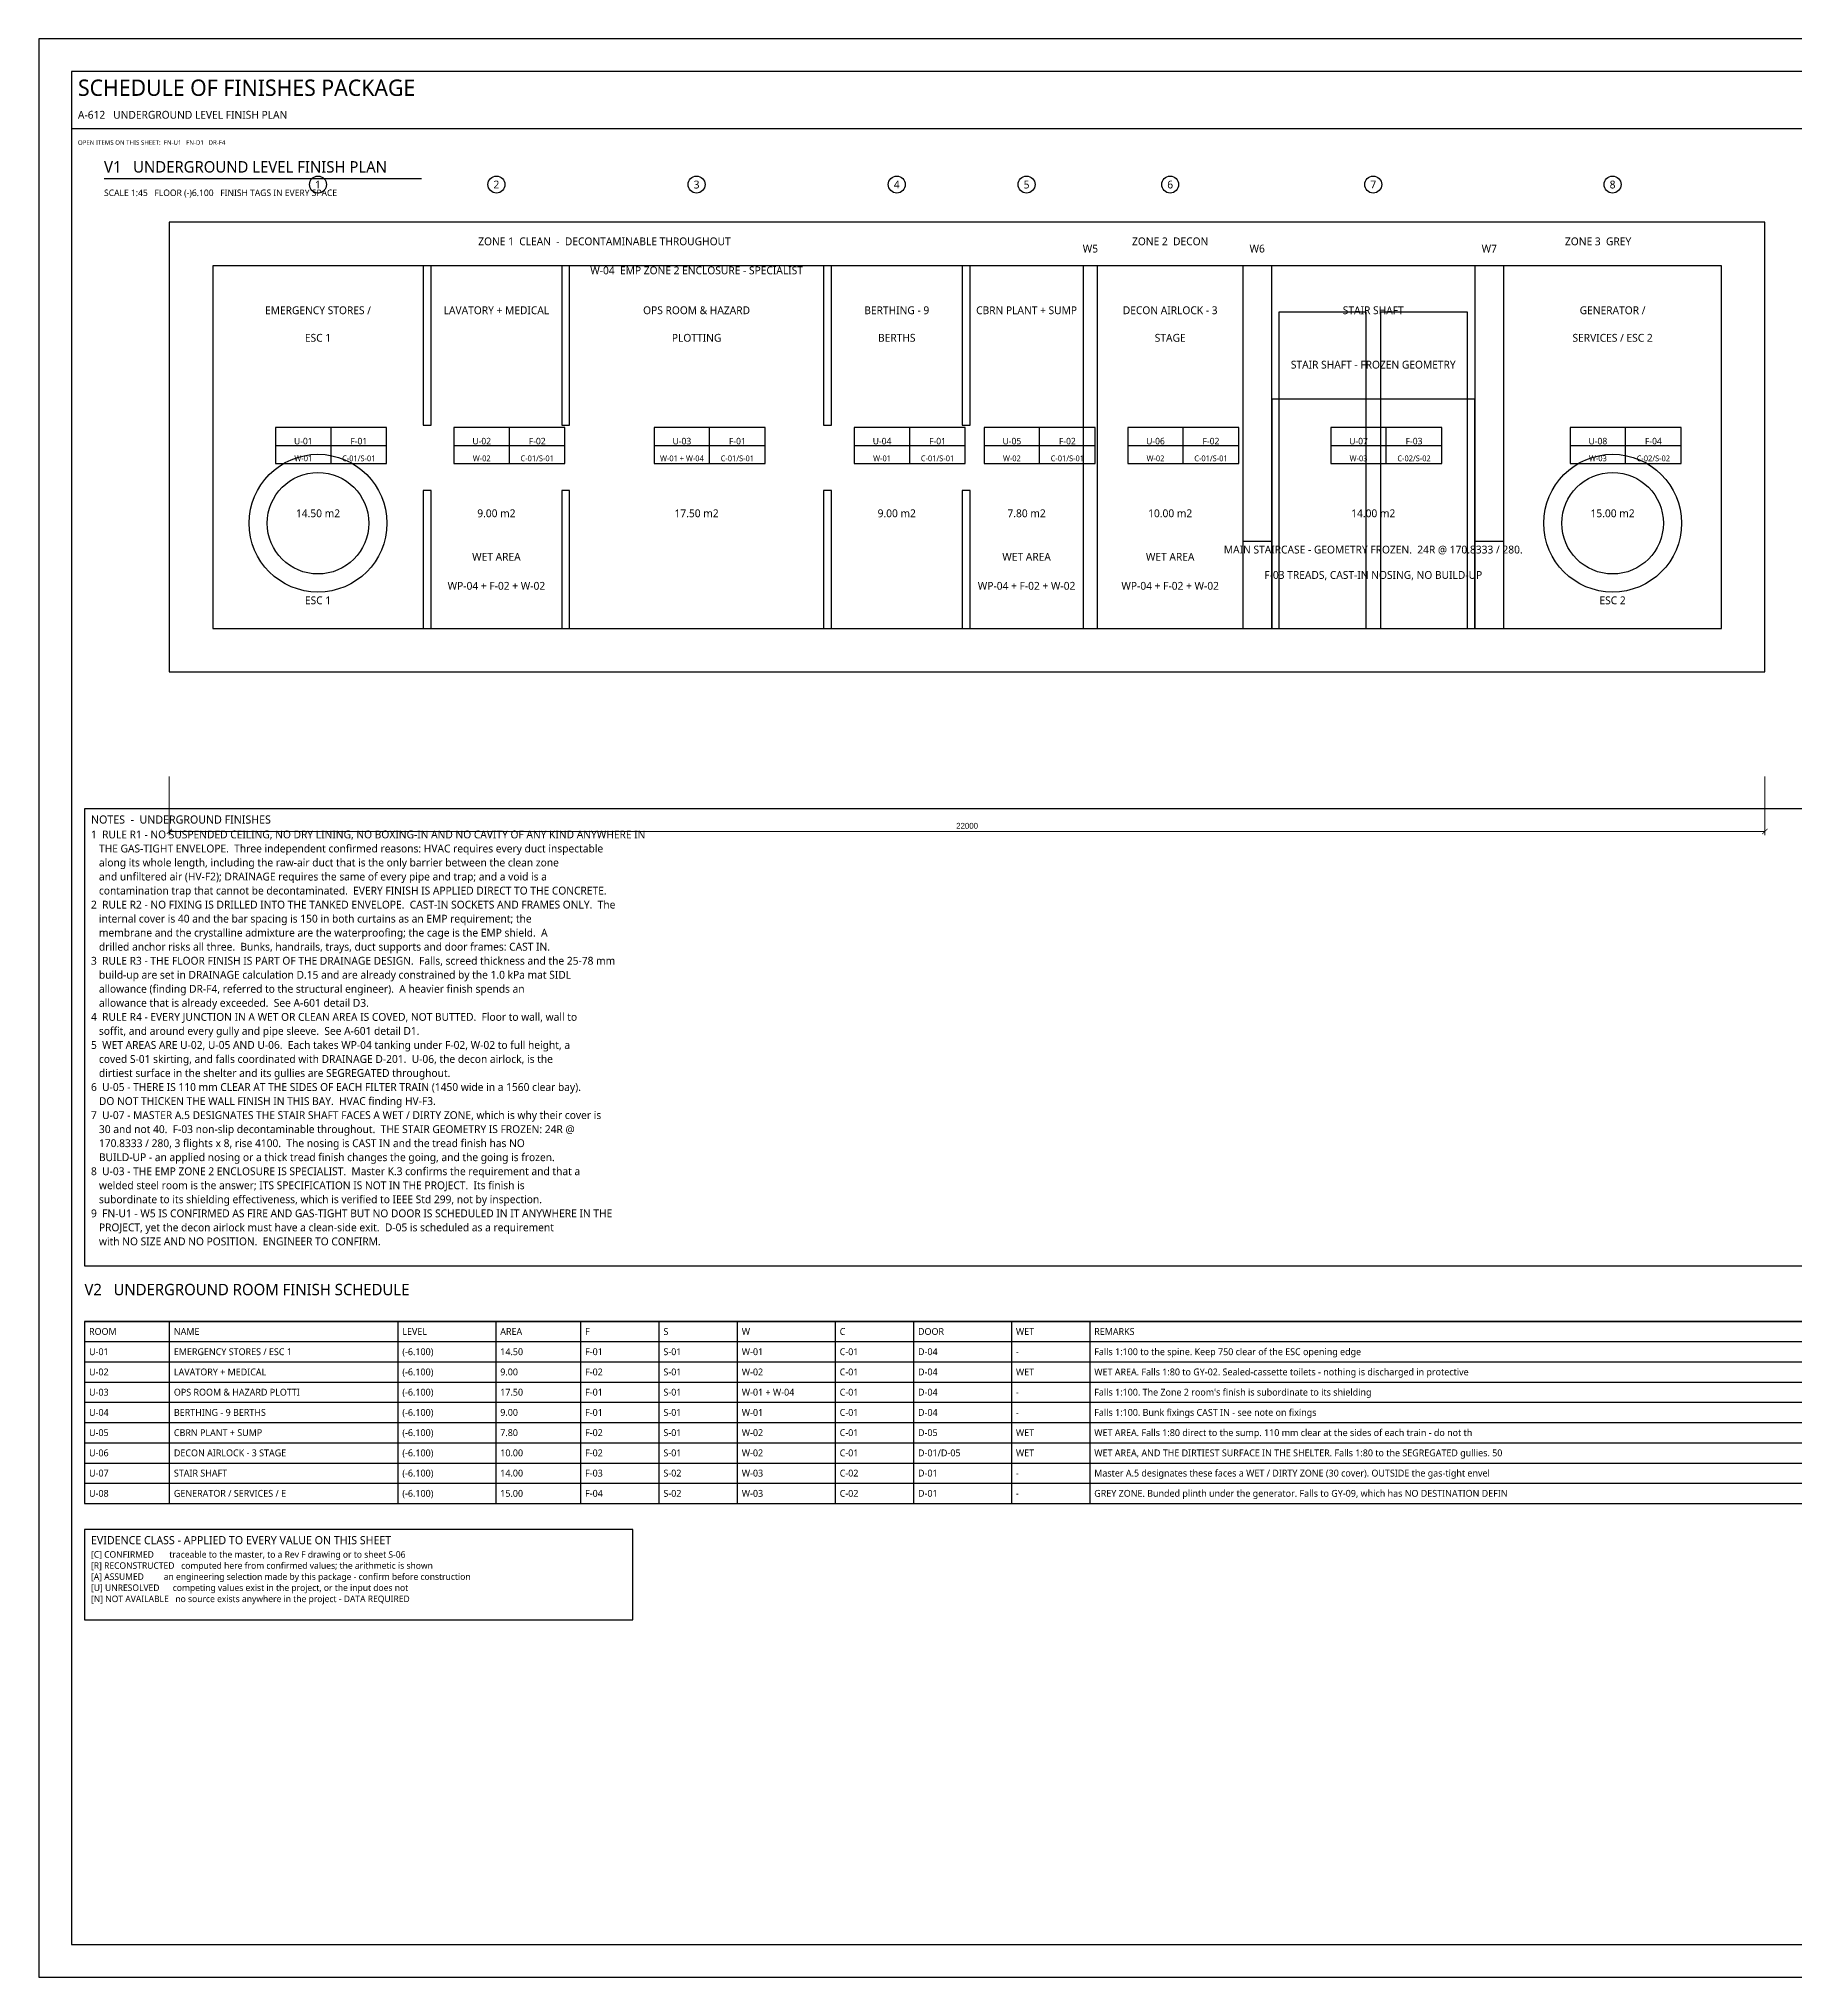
# Model space of a CAD drawing. Header units: millimetres. Extents: x 0 to 841, y 0 to 594.
# Drawn here: x 0 to 538, y 0 to 594 of the extents above; entities that cross this region are included whole.
import ezdxf
from ezdxf.enums import TextEntityAlignment as Align

# ---------------------------------------------------------------- set-up
doc = ezdxf.new("R2010")
doc.units = ezdxf.units.MM
for name, color, linetype in [('A-FIN-CEIL', 5, 'Continuous'), ('A-FIN-FLOOR', 4, 'Continuous'), ('A-FIN-TAG', 7, 'Continuous'), ('A-FIN-WALL', 3, 'Continuous'), ('A-FIN-WET', 30, 'Continuous'), ('M-ARCH', 8, 'Continuous'), ('M-ARCH-HIDDEN', 8, 'Continuous'), ('M-FLAG', 1, 'Continuous'), ('M-GRID', 5, 'Continuous'), ('M-STRUCT', 7, 'Continuous'), ('M-TABLE', 7, 'Continuous'), ('M-TEXT', 7, 'Continuous'), ('M-TITLE', 7, 'Continuous'), ('S-DIM', 4, 'Continuous'), ('S-NOTE', 7, 'Continuous'), ('S-TEXT', 7, 'Continuous'), ('S-TITLE', 7, 'Continuous')]:
    doc.layers.add(name, color=color, linetype=linetype)
doc.styles.add('OpenSans', font='OpenSans-Regular.ttf')
doc.dimstyles.new('SC-DIM', dxfattribs={"dimtxt": 1.8, "dimasz": 1.6, "dimexe": 1.2, "dimexo": 1, "dimgap": 0.8, "dimtad": 1, "dimdec": 0, "dimblk": 'ARCHTICK', "dimcen": 2.5, "dimclrd": 4, "dimclre": 4, "dimclrt": 4, "dimazin": 3, "dimtfac": 1, "dimtmove": 0, "dimatfit": 3, "dimlwd": 13, "dimlwe": 13})

# ---------------------------------------------------------------- blocks, each defined once
blk = doc.blocks.new('_ARCHTICK')
at = {"color": 0, "linetype": 'BYBLOCK', "const_width": 0.15}
blk.add_lwpolyline([(-0.5, -0.5), (0.5, 0.5)], dxfattribs=at)

msp = doc.modelspace()

# ---------------------------------------------------------------- linework, layer by layer
at = {"layer": 'A-FIN-TAG'}
for p, q in [((72.556, 469.389), (106.556, 469.389)), ((89.556, 463.889), (89.556, 474.889)), ((127.222, 469.389), (161.222, 469.389)), ((144.222, 463.889), (144.222, 474.889)), ((188.556, 469.389), (222.556, 469.389)), ((205.556, 463.889), (205.556, 474.889)), ((249.889, 469.389), (283.889, 469.389)), ((266.889, 463.889), (266.889, 474.889)), ((289.667, 469.389), (323.667, 469.389)), ((306.667, 463.889), (306.667, 474.889)), ((333.667, 469.389), (367.667, 469.389)), ((350.667, 463.889), (350.667, 474.889)), ((395.889, 469.389), (429.889, 469.389)), ((412.889, 463.889), (412.889, 474.889)), ((469.222, 469.389), (503.222, 469.389)), ((486.222, 463.889), (486.222, 474.889))]:
    msp.add_line(p, q, dxfattribs=at)
for points in [[(72.556, 463.889), (106.556, 463.889), (106.556, 474.889), (72.556, 474.889)], [(127.222, 463.889), (161.222, 463.889), (161.222, 474.889), (127.222, 474.889)], [(188.556, 463.889), (222.556, 463.889), (222.556, 474.889), (188.556, 474.889)], [(249.889, 463.889), (283.889, 463.889), (283.889, 474.889), (249.889, 474.889)], [(289.667, 463.889), (323.667, 463.889), (323.667, 474.889), (289.667, 474.889)], [(333.667, 463.889), (367.667, 463.889), (367.667, 474.889), (333.667, 474.889)], [(395.889, 463.889), (429.889, 463.889), (429.889, 474.889), (395.889, 474.889)], [(469.222, 463.889), (503.222, 463.889), (503.222, 474.889), (469.222, 474.889)]]:
    msp.add_lwpolyline(points, close=True, dxfattribs=at)
at = {"layer": 'M-ARCH'}
for points in [[(380, 413.333), (406.667, 413.333), (406.667, 510.222), (380, 510.222)], [(411.111, 413.333), (437.778, 413.333), (437.778, 510.222), (411.111, 510.222)]]:
    msp.add_lwpolyline(points, close=True, dxfattribs=at)
for centre, radius in [((85.556, 445.556), 21.111), ((482.222, 445.556), 21.111), ((85.556, 445.556), 15.556), ((482.222, 445.556), 15.556)]:
    msp.add_circle(centre, radius, dxfattribs=at)
at = {"layer": 'M-ARCH-HIDDEN'}
msp.add_lwpolyline([(377.778, 413.333), (440, 413.333), (440, 483.556), (377.778, 483.556)], close=True, dxfattribs=at)
at = {"layer": 'M-FLAG'}
for points in [[(368.889, 413.333), (377.778, 413.333), (377.778, 440), (368.889, 440)], [(440, 413.333), (448.889, 413.333), (448.889, 440), (440, 440)]]:
    msp.add_lwpolyline(points, close=True, dxfattribs=at)
at = {"layer": 'M-GRID'}
for centre in [(85.556, 549.333), (140.222, 549.333), (201.556, 549.333), (262.889, 549.333), (302.667, 549.333), (346.667, 549.333), (408.889, 549.333), (482.222, 549.333)]:
    msp.add_circle(centre, 2.6, dxfattribs=at)
at = {"layer": 'M-STRUCT'}
for points in [[(40, 400), (528.889, 400), (528.889, 537.778), (40, 537.778)], [(53.333, 413.333), (515.556, 413.333), (515.556, 524.444), (53.333, 524.444)], [(117.778, 475.556), (120.222, 475.556), (120.222, 524.444), (117.778, 524.444)], [(160.222, 475.556), (162.667, 475.556), (162.667, 524.444), (160.222, 524.444)], [(240.444, 475.556), (242.889, 475.556), (242.889, 524.444), (240.444, 524.444)], [(282.889, 475.556), (285.333, 475.556), (285.333, 524.444), (282.889, 524.444)], [(320, 413.333), (324.444, 413.333), (324.444, 524.444), (320, 524.444)], [(368.889, 413.333), (377.778, 413.333), (377.778, 524.444), (368.889, 524.444)], [(440, 413.333), (448.889, 413.333), (448.889, 524.444), (440, 524.444)], [(117.778, 413.333), (120.222, 413.333), (120.222, 455.556), (117.778, 455.556)], [(160.222, 413.333), (162.667, 413.333), (162.667, 455.556), (160.222, 455.556)], [(240.444, 413.333), (242.889, 413.333), (242.889, 455.556), (240.444, 455.556)], [(282.889, 413.333), (285.333, 413.333), (285.333, 455.556), (282.889, 455.556)]]:
    msp.add_lwpolyline(points, close=True, dxfattribs=at)
at = {"layer": 'M-TABLE'}
for p, q in [((14, 200.975), (580, 200.975)), ((14, 200.975), (14, 145.175)), ((40, 200.975), (40, 145.175)), ((110, 200.975), (110, 145.175)), ((140, 200.975), (140, 145.175)), ((166, 200.975), (166, 145.175)), ((190, 200.975), (190, 145.175)), ((214, 200.975), (214, 145.175)), ((244, 200.975), (244, 145.175)), ((268, 200.975), (268, 145.175)), ((298, 200.975), (298, 145.175)), ((322, 200.975), (322, 145.175)), ((14, 188.575), (580, 188.575)), ((14, 182.375), (580, 182.375)), ((14, 176.175), (580, 176.175)), ((14, 169.975), (580, 169.975)), ((14, 163.775), (580, 163.775)), ((14, 157.575), (580, 157.575)), ((14, 151.375), (580, 151.375)), ((14, 145.175), (580, 145.175))]:
    msp.add_line(p, q, dxfattribs=at)
msp.add_lwpolyline([(14, 194.775), (580, 194.775), (580, 200.975), (14, 200.975)], close=True, dxfattribs=at)
at = {"layer": 'M-TITLE'}
msp.add_line((10, 566.5), (831, 566.5), dxfattribs=at)
at = {"layer": 'S-TITLE'}
msp.add_line((20, 551.2), (117.294, 551.2), dxfattribs=at)
for points in [[(0, 0), (841, 0), (841, 594), (0, 594)], [(10, 10), (831, 10), (831, 584), (10, 584)], [(14, 217.975), (634, 217.975), (634, 358), (14, 358)], [(14, 109.55), (182, 109.55), (182, 137.175), (14, 137.175)]]:
    msp.add_lwpolyline(points, close=True, dxfattribs=at)

# ---------------------------------------------------------------- texts
at = {"layer": 'A-FIN-CEIL', "style": 'OpenSans'}
for s, p in [('C-01/S-01', (98.056, 465.429)), ('C-01/S-01', (152.722, 465.429)), ('C-01/S-01', (214.056, 465.429)), ('C-01/S-01', (275.389, 465.429)), ('C-01/S-01', (315.167, 465.429)), ('C-01/S-01', (359.167, 465.429)), ('C-02/S-02', (421.389, 465.429)), ('C-02/S-02', (494.722, 465.429))]:
    msp.add_text(s, height=1.75, dxfattribs=at).set_placement(p, align=Align.MIDDLE_CENTER)
at = {"layer": 'A-FIN-FLOOR', "style": 'OpenSans'}
msp.add_text('ZONE 1  CLEAN  -  DECONTAMINABLE THROUGHOUT', height=2.4, dxfattribs=at).set_placement((173.333, 530), align=Align.BOTTOM_CENTER)
for s, p in [('F-01', (98.056, 470.709)), ('F-02', (152.722, 470.709)), ('F-01', (214.056, 470.709)), ('F-01', (275.389, 470.709)), ('F-02', (315.167, 470.709)), ('F-02', (359.167, 470.709)), ('F-03', (421.389, 470.709)), ('F-04', (494.722, 470.709))]:
    msp.add_text(s, height=2, dxfattribs=at).set_placement(p, align=Align.MIDDLE_CENTER)
at = {"layer": 'A-FIN-TAG', "style": 'OpenSans'}
for s, p in [('U-01', (81.056, 470.709)), ('U-02', (135.722, 470.709)), ('U-03', (197.056, 470.709)), ('U-04', (258.389, 470.709)), ('U-05', (298.167, 470.709)), ('U-06', (342.167, 470.709)), ('U-07', (404.389, 470.709)), ('U-08', (477.722, 470.709))]:
    msp.add_text(s, height=2, dxfattribs=at).set_placement(p, align=Align.MIDDLE_CENTER)
at = {"layer": 'A-FIN-WALL', "style": 'OpenSans'}
for s, p in [('W-01', (81.056, 465.429)), ('W-02', (135.722, 465.429)), ('W-01 + W-04', (197.056, 465.429)), ('W-01', (258.389, 465.429)), ('W-02', (298.167, 465.429)), ('W-02', (342.167, 465.429)), ('W-03', (404.389, 465.429)), ('W-03', (477.722, 465.429))]:
    msp.add_text(s, height=1.75, dxfattribs=at).set_placement(p, align=Align.MIDDLE_CENTER)
at = {"layer": 'A-FIN-WET', "style": 'OpenSans'}
for s, p in [('ZONE 2  DECON', (346.667, 530)), ('WET AREA', (140.222, 433.333)), ('WET AREA', (302.667, 433.333)), ('WET AREA', (346.667, 433.333)), ('WP-04 + F-02 + W-02', (140.222, 424.444)), ('WP-04 + F-02 + W-02', (302.667, 424.444)), ('WP-04 + F-02 + W-02', (346.667, 424.444))]:
    msp.add_text(s, height=2.4, dxfattribs=at).set_placement(p, align=Align.BOTTOM_CENTER)
at = {"layer": 'M-FLAG', "style": 'OpenSans'}
msp.add_text('OPEN ITEMS ON THIS SHEET:  FN-U1   FN-D1   DR-F4', height=1.4, dxfattribs=at).set_placement((12, 561.5))
for s, p in [('ZONE 3  GREY', (477.778, 530)), ('W-04  EMP ZONE 2 ENCLOSURE - SPECIALIST', (201.556, 521.111)), ('MAIN STAIRCASE - GEOMETRY FROZEN.  24R @ 170.8333 / 280.', (408.889, 435.556)), ('F-03 TREADS, CAST-IN NOSING, NO BUILD-UP', (408.889, 427.778))]:
    msp.add_text(s, height=2.4, dxfattribs=at).set_placement(p, align=Align.BOTTOM_CENTER)
at = {"layer": 'M-GRID', "style": 'OpenSans'}
for s, p in [('1', (85.556, 549.333)), ('2', (140.222, 549.333)), ('3', (201.556, 549.333)), ('4', (262.889, 549.333)), ('5', (302.667, 549.333)), ('6', (346.667, 549.333)), ('7', (408.889, 549.333)), ('8', (482.222, 549.333))]:
    msp.add_text(s, height=2.4, dxfattribs=at).set_placement(p, align=Align.MIDDLE_CENTER)
at = {"layer": 'M-TABLE', "style": 'OpenSans'}
for s, p in [('ROOM', (15.4, 196.825)), ('NAME', (41.4, 196.825)), ('LEVEL', (111.4, 196.825)), ('AREA', (141.4, 196.825)), ('F', (167.4, 196.825)), ('S', (191.4, 196.825)), ('W', (215.4, 196.825)), ('C', (245.4, 196.825)), ('DOOR', (269.4, 196.825)), ('WET', (299.4, 196.825)), ('REMARKS', (323.4, 196.825)), ('U-01', (15.4, 190.625)), ('EMERGENCY STORES / ESC 1', (41.4, 190.625)), ('(-6.100)', (111.4, 190.625)), ('14.50', (141.4, 190.625)), ('F-01', (167.4, 190.625)), ('S-01', (191.4, 190.625)), ('W-01', (215.4, 190.625)), ('C-01', (245.4, 190.625)), ('D-04', (269.4, 190.625)), ('-', (299.4, 190.625)), ('Falls 1:100 to the spine. Keep 750 clear of the ESC opening edge', (323.4, 190.625)), ('U-02', (15.4, 184.425)), ('LAVATORY + MEDICAL', (41.4, 184.425)), ('(-6.100)', (111.4, 184.425)), ('9.00', (141.4, 184.425)), ('F-02', (167.4, 184.425)), ('S-01', (191.4, 184.425)), ('W-02', (215.4, 184.425)), ('C-01', (245.4, 184.425)), ('D-04', (269.4, 184.425)), ('WET', (299.4, 184.425)), ('WET AREA. Falls 1:80 to GY-02. Sealed-cassette toilets - nothing is discharged in protective', (323.4, 184.425)), ('U-03', (15.4, 178.225)), ('OPS ROOM & HAZARD PLOTTI', (41.4, 178.225)), ('(-6.100)', (111.4, 178.225)), ('17.50', (141.4, 178.225)), ('F-01', (167.4, 178.225)), ('S-01', (191.4, 178.225)), ('W-01 + W-04', (215.4, 178.225)), ('C-01', (245.4, 178.225)), ('D-04', (269.4, 178.225)), ('-', (299.4, 178.225)), ("Falls 1:100. The Zone 2 room's finish is subordinate to its shielding", (323.4, 178.225)), ('U-04', (15.4, 172.025)), ('BERTHING - 9 BERTHS', (41.4, 172.025)), ('(-6.100)', (111.4, 172.025)), ('9.00', (141.4, 172.025)), ('F-01', (167.4, 172.025)), ('S-01', (191.4, 172.025)), ('W-01', (215.4, 172.025)), ('C-01', (245.4, 172.025)), ('D-04', (269.4, 172.025)), ('-', (299.4, 172.025)), ('Falls 1:100. Bunk fixings CAST IN - see note on fixings', (323.4, 172.025)), ('U-05', (15.4, 165.825)), ('CBRN PLANT + SUMP', (41.4, 165.825)), ('(-6.100)', (111.4, 165.825)), ('7.80', (141.4, 165.825)), ('F-02', (167.4, 165.825)), ('S-01', (191.4, 165.825)), ('W-02', (215.4, 165.825)), ('C-01', (245.4, 165.825)), ('D-05', (269.4, 165.825)), ('WET', (299.4, 165.825)), ('WET AREA. Falls 1:80 direct to the sump. 110 mm clear at the sides of each train - do not th', (323.4, 165.825)), ('U-06', (15.4, 159.625)), ('DECON AIRLOCK - 3 STAGE', (41.4, 159.625)), ('(-6.100)', (111.4, 159.625)), ('10.00', (141.4, 159.625)), ('F-02', (167.4, 159.625)), ('S-01', (191.4, 159.625)), ('W-02', (215.4, 159.625)), ('C-01', (245.4, 159.625)), ('D-01/D-05', (269.4, 159.625)), ('WET', (299.4, 159.625)), ('WET AREA, AND THE DIRTIEST SURFACE IN THE SHELTER. Falls 1:80 to the SEGREGATED gullies. 50 ', (323.4, 159.625)), ('U-07', (15.4, 153.425)), ('STAIR SHAFT', (41.4, 153.425)), ('(-6.100)', (111.4, 153.425)), ('14.00', (141.4, 153.425)), ('F-03', (167.4, 153.425)), ('S-02', (191.4, 153.425)), ('W-03', (215.4, 153.425)), ('C-02', (245.4, 153.425)), ('D-01', (269.4, 153.425)), ('Master A.5 designates these faces a WET / DIRTY ZONE (30 cover). OUTSIDE the gas-tight envel', (323.4, 153.425)), ('U-08', (15.4, 147.225)), ('GENERATOR / SERVICES / E', (41.4, 147.225)), ('(-6.100)', (111.4, 147.225)), ('15.00', (141.4, 147.225)), ('F-04', (167.4, 147.225)), ('S-02', (191.4, 147.225)), ('W-03', (215.4, 147.225)), ('C-02', (245.4, 147.225)), ('D-01', (269.4, 147.225)), ('-', (299.4, 153.425)), ('GREY ZONE. Bunded plinth under the generator. Falls to GY-09, which has NO DESTINATION DEFIN', (323.4, 147.225)), ('-', (299.4, 147.225))]:
    msp.add_text(s, height=2.1, dxfattribs=at).set_placement(p)
at = {"layer": 'M-TEXT', "style": 'OpenSans'}
for s, p in [('W5', (322.222, 527.778)), ('W6', (373.333, 527.778)), ('W7', (444.444, 527.778)), ('EMERGENCY STORES /', (85.556, 508.889)), ('LAVATORY + MEDICAL', (140.222, 508.889)), ('OPS ROOM & HAZARD', (201.556, 508.889)), ('BERTHING - 9', (262.889, 508.889)), ('CBRN PLANT + SUMP', (302.667, 508.889)), ('DECON AIRLOCK - 3', (346.667, 508.889)), ('STAIR SHAFT', (408.889, 508.889)), ('GENERATOR /', (482.222, 508.889)), ('ESC 1', (85.556, 500.444)), ('PLOTTING', (201.556, 500.444)), ('BERTHS', (262.889, 500.444)), ('STAGE', (346.667, 500.444)), ('SERVICES / ESC 2', (482.222, 500.444)), ('STAIR SHAFT - FROZEN GEOMETRY', (408.889, 492.222)), ('14.50 m2', (85.556, 446.667)), ('9.00 m2', (140.222, 446.667)), ('17.50 m2', (201.556, 446.667)), ('9.00 m2', (262.889, 446.667)), ('7.80 m2', (302.667, 446.667)), ('10.00 m2', (346.667, 446.667)), ('14.00 m2', (408.889, 446.667)), ('15.00 m2', (482.222, 446.667)), ('ESC 1', (85.556, 420)), ('ESC 2', (482.222, 420))]:
    msp.add_text(s, height=2.4, dxfattribs=at).set_placement(p, align=Align.BOTTOM_CENTER)
at = {"layer": 'M-TITLE', "style": 'OpenSans'}
for s, height, p in [('SCHEDULE OF FINISHES PACKAGE', 5, (12, 576.5)), ('A-612   UNDERGROUND LEVEL FINISH PLAN', 2.4, (12, 569.5)), ('V2   UNDERGROUND ROOM FINISH SCHEDULE', 3.5, (14, 208.975))]:
    msp.add_text(s, height=height, dxfattribs=at).set_placement(p)
at = {"layer": 'S-NOTE', "style": 'OpenSans'}
for s, height, p in [('1  RULE R1 - NO SUSPENDED CEILING, NO DRY LINING, NO BOXING-IN AND NO CAVITY OF ANY KIND ANYWHERE IN', 2.4, (16, 348.975)), ('   THE GAS-TIGHT ENVELOPE.  Three independent confirmed reasons: HVAC requires every duct inspectable', 2.4, (16, 344.675)), ('   along its whole length, including the raw-air duct that is the only barrier between the clean zone', 2.4, (16, 340.375)), ('   and unfiltered air (HV-F2); DRAINAGE requires the same of every pipe and trap; and a void is a', 2.4, (16, 336.075)), ('   contamination trap that cannot be decontaminated.  EVERY FINISH IS APPLIED DIRECT TO THE CONCRETE.', 2.4, (16, 331.775)), ('2  RULE R2 - NO FIXING IS DRILLED INTO THE TANKED ENVELOPE.  CAST-IN SOCKETS AND FRAMES ONLY.  The', 2.4, (16, 327.475)), ('   internal cover is 40 and the bar spacing is 150 in both curtains as an EMP requirement; the', 2.4, (16, 323.175)), ('   membrane and the crystalline admixture are the waterproofing; the cage is the EMP shield.  A', 2.4, (16, 318.875)), ('   drilled anchor risks all three.  Bunks, handrails, trays, duct supports and door frames: CAST IN.', 2.4, (16, 314.575)), ('3  RULE R3 - THE FLOOR FINISH IS PART OF THE DRAINAGE DESIGN.  Falls, screed thickness and the 25-78 mm', 2.4, (16, 310.275)), ('   allowance (finding DR-F4, referred to the structural engineer).  A heavier finish spends an', 2.4, (16, 301.675)), ('   build-up are set in DRAINAGE calculation D.15 and are already constrained by the 1.0 kPa mat SIDL', 2.4, (16, 305.975)), ('   allowance that is already exceeded.  See A-601 detail D3.', 2.4, (16, 297.375)), ('4  RULE R4 - EVERY JUNCTION IN A WET OR CLEAN AREA IS COVED, NOT BUTTED.  Floor to wall, wall to', 2.4, (16, 293.075)), ('   soffit, and around every gully and pipe sleeve.  See A-601 detail D1.', 2.4, (16, 288.775)), ('5  WET AREAS ARE U-02, U-05 AND U-06.  Each takes WP-04 tanking under F-02, W-02 to full height, a', 2.4, (16, 284.475)), ('   coved S-01 skirting, and falls coordinated with DRAINAGE D-201.  U-06, the decon airlock, is the', 2.4, (16, 280.175)), ('6  U-05 - THERE IS 110 mm CLEAR AT THE SIDES OF EACH FILTER TRAIN (1450 wide in a 1560 clear bay).', 2.4, (16, 271.575)), ('   dirtiest surface in the shelter and its gullies are SEGREGATED throughout.', 2.4, (16, 275.875)), ('   DO NOT THICKEN THE WALL FINISH IN THIS BAY.  HVAC finding HV-F3.', 2.4, (16, 267.275)), ('7  U-07 - MASTER A.5 DESIGNATES THE STAIR SHAFT FACES A WET / DIRTY ZONE, which is why their cover is', 2.4, (16, 262.975)), ('   30 and not 40.  F-03 non-slip decontaminable throughout.  THE STAIR GEOMETRY IS FROZEN: 24R @', 2.4, (16, 258.675)), ('   170.8333 / 280, 3 flights x 8, rise 4100.  The nosing is CAST IN and the tread finish has NO', 2.4, (16, 254.375)), ('   BUILD-UP - an applied nosing or a thick tread finish changes the going, and the going is frozen.', 2.4, (16, 250.075)), ('8  U-03 - THE EMP ZONE 2 ENCLOSURE IS SPECIALIST.  Master K.3 confirms the requirement and that a', 2.4, (16, 245.775)), ('   welded steel room is the answer; ITS SPECIFICATION IS NOT IN THE PROJECT.  Its finish is', 2.4, (16, 241.475)), ('   subordinate to its shielding effectiveness, which is verified to IEEE Std 299, not by inspection.', 2.4, (16, 237.175)), ('9  FN-U1 - W5 IS CONFIRMED AS FIRE AND GAS-TIGHT BUT NO DOOR IS SCHEDULED IN IT ANYWHERE IN THE', 2.4, (16, 232.875)), ('   with NO SIZE AND NO POSITION.  ENGINEER TO CONFIRM.', 2.4, (16, 224.275)), ('   PROJECT, yet the decon airlock must have a clean-side exit.  D-05 is scheduled as a requirement', 2.4, (16, 228.575)), ('[C] CONFIRMED       traceable to the master, to a Rev F drawing or to sheet S-06', 2, (16, 128.55)), ('[R] RECONSTRUCTED   computed here from confirmed values; the arithmetic is shown', 2, (16, 125.15)), ('[A] ASSUMED         an engineering selection made by this package - confirm before construction', 2, (16, 121.75)), ('[U] UNRESOLVED      competing values exist in the project, or the input does not', 2, (16, 118.35)), ('[N] NOT AVAILABLE   no source exists anywhere in the project - DATA REQUIRED', 2, (16, 114.95))]:
    msp.add_text(s, height=height, dxfattribs=at).set_placement(p)
at = {"layer": 'S-TEXT', "style": 'OpenSans'}
msp.add_text('SCALE 1:45   FLOOR (-)6.100   FINISH TAGS IN EVERY SPACE', height=2, dxfattribs=at).set_placement((20, 545.8))
at = {"layer": 'S-TITLE', "style": 'OpenSans'}
for s, height, p in [('V1   UNDERGROUND LEVEL FINISH PLAN', 3.5, (20, 553)), ('NOTES  -  UNDERGROUND FINISHES', 2.5, (16, 353.5)), ('EVIDENCE CLASS - APPLIED TO EVERY VALUE ON THIS SHEET', 2.5, (16, 132.675))]:
    msp.add_text(s, height=height, dxfattribs=at).set_placement(p)

# ---------------------------------------------------------------- dimensions: what is measured, and where the dimension line sits
at = {"layer": 'S-DIM'}
msp.add_linear_dim(base=(40, 351.111), p1=(40, 368.889), p2=(528.889, 368.889), dimstyle='SC-DIM', override={"dimlfac": 45}, dxfattribs=at).render()

doc.saveas('drawing.dxf')
